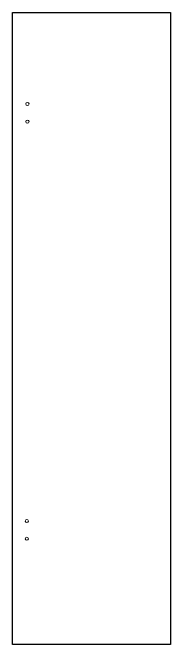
# Model space of a CAD drawing. Header units: millimetres. Extents: x 4413 to 32800, y 1732 to 26183.
# Drawn here: x 28789 to 28989, y 8632 to 9432 of the extents above; entities that cross this region are included whole.
import ezdxf

# ---------------------------------------------------------------- set-up
doc = ezdxf.new("R2010")
doc.units = ezdxf.units.MM
doc.layers.add('PDF22_Geometry_Num_Penna__1_Num_Penna__255_Num_Penna__5_Num_Penna__5_Num_Penna__5', color=5, linetype='Continuous', lineweight=18)

msp = doc.modelspace()

# ---------------------------------------------------------------- linework, layer by layer
at = {"color": 7}
for p, q in [((28788.56, 8631.85), (28788.56, 9431.85)), ((28788.56, 9431.85), (28988.56, 9431.85)), ((28988.56, 9431.85), (28988.56, 8631.85)), ((28988.56, 8631.85), (28788.56, 8631.85))]:
    msp.add_line(p, q, dxfattribs=at)
at = {"layer": 'PDF22_Geometry_Num_Penna__1_Num_Penna__255_Num_Penna__5_Num_Penna__5_Num_Penna__5', "color": 8, "linetype": 'Continuous', "lineweight": 18}
for centre in [(28807.33, 9316.18), (28807.33, 9293.82), (28806.54, 8788.03), (28806.54, 8765.67)]:
    msp.add_circle(centre, 2, dxfattribs=at)

doc.saveas('drawing.dxf')
